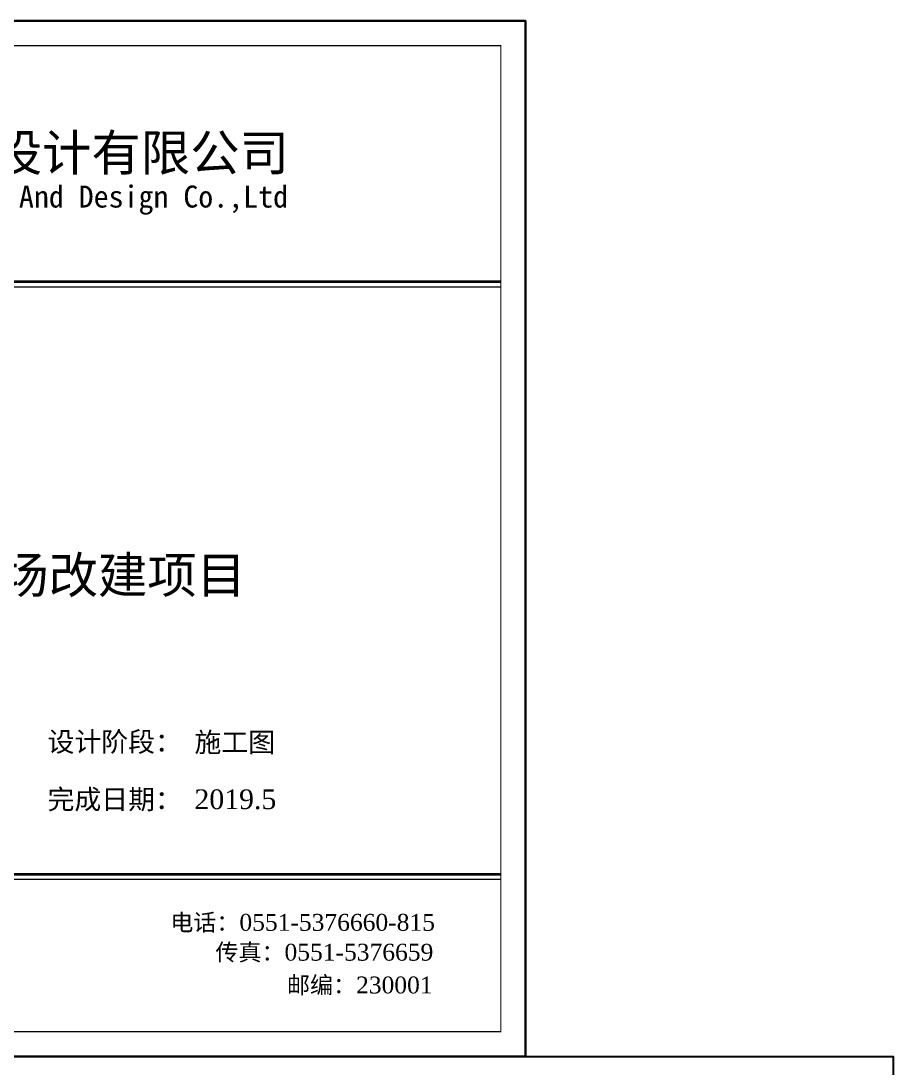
# Model space of a CAD drawing. Extents: x 962303 to 1579583, y -174742 to 224716.
# Drawn here: x 1373279 to 1408633, y 181783 to 224258 of the extents above; entities that cross this region are included whole.
import ezdxf

# ---------------------------------------------------------------- set-up
doc = ezdxf.new("R2010")
doc.units = 0
doc.header["$LTSCALE"] = 1000
doc.header["$MEASUREMENT"] = 0
for name, color, linetype in [('BORDER', 7, 'Continuous'), ('PUB_TEXT', 7, 'Continuous'), ('PUB_TITLE', 4, 'Continuous')]:
    doc.layers.add(name, color=color, linetype=linetype)
doc.styles.add('-黑体', font='simhei.ttf', dxfattribs={"width": 0.7})
doc.styles.add('GHF', font='times.ttf')

msp = doc.modelspace()

# ---------------------------------------------------------------- linework, layer by layer
at = {"lineweight": 35}
for p, q in [((1336833.3, 213683.4), (1392733.3, 213683.4)), ((1336833.3, 189649.9), (1392733.3, 189649.9))]:
    msp.add_line(p, q, dxfattribs=at)
at = {"lineweight": 20}
for p, q in [((1336833.3, 213473.4), (1392733.3, 213473.4)), ((1336833.3, 189439.9), (1392733.3, 189439.9))]:
    msp.add_line(p, q, dxfattribs=at)
at = {"layer": 'BORDER', "color": 4, "lineweight": 30}
msp.add_lwpolyline([(1334333.3, 182258.1), (1334333.3, 224258.1), (1393733.3, 224258.1), (1393733.3, 182258.1)], close=True, dxfattribs=at)
at = {"layer": 'BORDER', "color": 4, "const_width": 50}
msp.add_lwpolyline([(1336833.3, 183258.1), (1336833.3, 223258.1), (1392733.3, 223258.1), (1392733.3, 183258.1)], close=True, dxfattribs=at)
at = {"layer": 'PUB_TITLE'}
msp.add_lwpolyline([(1334333.3, 140258.1), (1334333.3, 182258.1), (1408633.3, 182258.1), (1408633.3, 140258.1)], close=True, dxfattribs=at)

# ---------------------------------------------------------------- texts
at = {"layer": 'PUB_TEXT'}
for s, height, style, p in [('合肥市方正城建规划设计有限公司', 1466.258, '-黑体', (1354138.9, 218179.9)), ('Hefei Fangzheng Urban Planning And Design Co.,Ltd', 890.776, '-黑体', (1354411.4, 216688.9)), ('宣城职业技术学院新校区篮球场改建项目', 1466.258, '-黑体', (1346401.2, 201049.2)), ('设计阶段：', 798.75, 'GHF', (1374356.1, 194618.7)), ('施工图', 798.75, 'GHF', (1380312.9, 194600.5, -24116.5)), ('完成日期：', 798.75, 'GHF', (1374356.1, 192284.1)), ('2019.5', 798.75, 'GHF', (1380312.9, 192287.2, -24116.5)), ('电话：0551-5376660-815', 684.645, 'GHF', (1379333.2, 187351.1)), ('传真：0551-5376659', 684.645, 'GHF', (1381161.9, 186140.2)), ('邮编：230001', 684.64, 'GHF', (1384063, 184810.1))]:
    msp.add_text(s, height=height, dxfattribs=dict(at, style=style)).set_placement(p)

doc.saveas('drawing.dxf')
